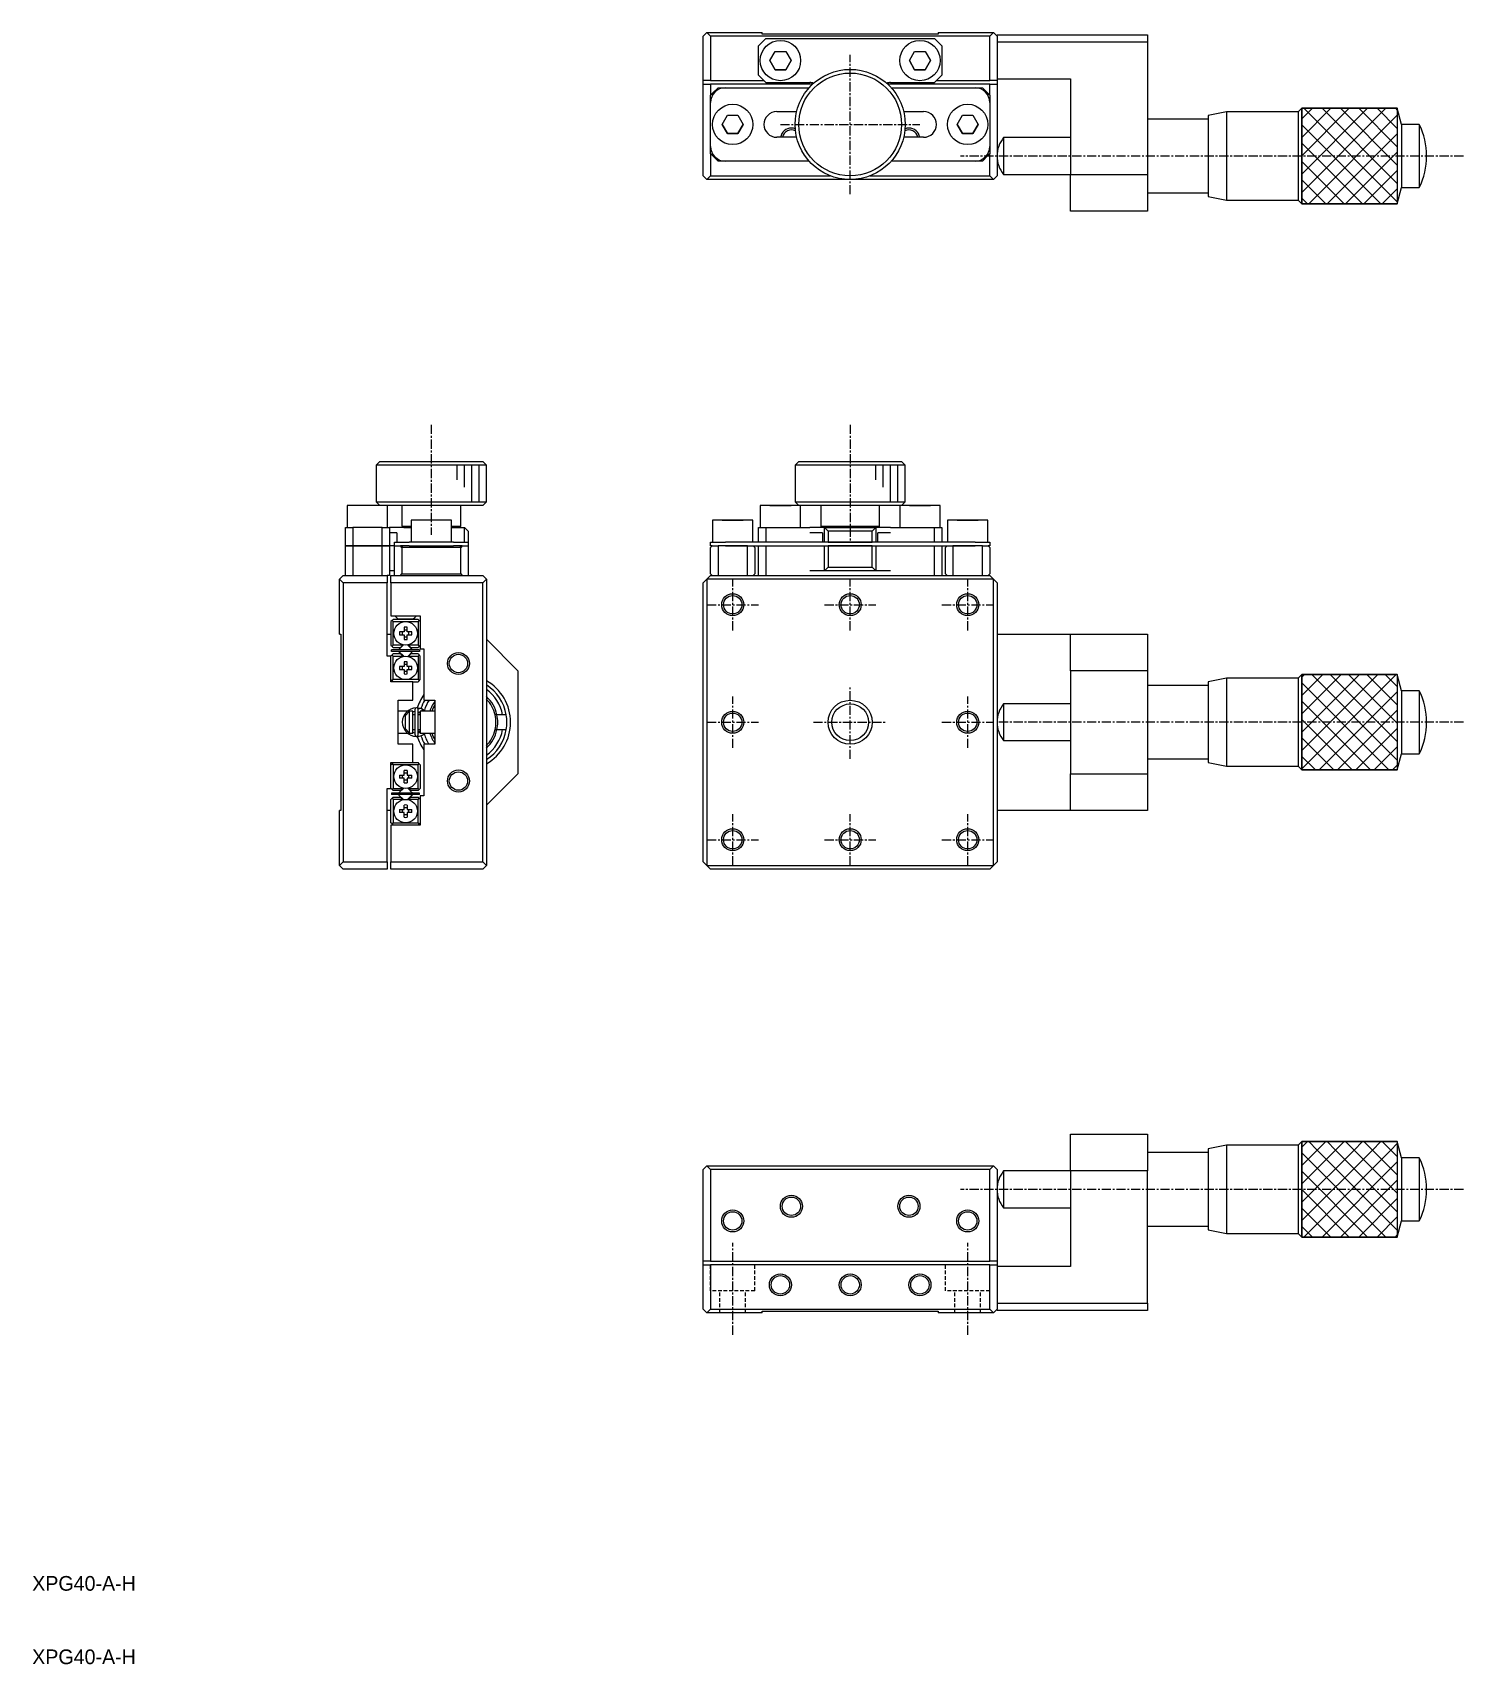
# Model space of a CAD drawing. Extents: x 10 to 371, y 10 to 232.
# Drawn here: x 10.1 to 204.9, y 10 to 232.2 of the extents above; entities that cross this region are included whole.
import ezdxf

# ---------------------------------------------------------------- set-up
doc = ezdxf.new("R2010")
doc.units = 0
doc.linetypes.add('CENTER', pattern=[2, 1.25, -0.25, 0.25, -0.25])
doc.linetypes.add('DASHED', pattern=[0.75, 0.5, -0.25])
doc.layers.get('0').update_dxf_attribs({"linetype": 'CONTINUOUS'})
doc.layers.add('CENTER', color=1, linetype='CENTER')
doc.styles.get("Standard").update_dxf_attribs({"font": 'FGP教科書体NT-M'})

msp = doc.modelspace()

# ---------------------------------------------------------------- linework, layer by layer
at = {"color": 7, "linetype": 'CONTINUOUS'}
for p, q in [((101.391971, 231.65), (101.891971, 232.15)), ((101.391971, 225.65), (101.391971, 231.65)), ((101.891971, 232.15), (102.391971, 231.65)), ((101.891971, 232.15), (109.391971, 232.15)), ((102.391971, 231.65), (102.391971, 225.65)), ((140.391971, 231.65), (102.391971, 231.65)), ((109.891971, 231.35), (108.891971, 230.35)), ((109.391971, 231.95), (109.391971, 232.15)), ((133.391971, 231.95), (109.391971, 231.95)), ((109.891971, 231.35), (132.891971, 231.35)), ((133.891971, 230.35), (132.891971, 231.35)), ((133.391971, 232.15), (133.391971, 231.95)), ((133.391971, 232.15), (140.891971, 232.15)), ((140.391971, 231.65), (140.891971, 232.15)), ((140.391971, 225.65), (140.391971, 231.65)), ((140.891971, 232.15), (141.391971, 231.65)), ((141.391971, 231.85), (161.891971, 231.85)), ((141.391971, 231.65), (141.391971, 231.85)), ((141.391971, 231.65), (141.391971, 225.65)), ((161.891971, 231.85), (161.891971, 230.85)), ((108.891971, 226.35), (108.891971, 230.35)), ((110.448595, 228.35), (111.170283, 229.6)), ((111.170283, 229.6), (112.613659, 229.6)), ((112.613659, 229.6), (113.335346, 228.35)), ((129.448595, 228.35), (130.170283, 229.6)), ((130.170283, 229.6), (131.613659, 229.6)), ((131.613659, 229.6), (132.335346, 228.35)), ((133.891971, 230.35), (133.891971, 226.35)), ((161.891971, 230.85), (141.391971, 230.85)), ((161.891971, 230.85), (161.891971, 212.85)), ((111.170283, 227.1), (110.448595, 228.35)), ((110.448595, 228.35), (111.170283, 227.1)), ((112.613659, 227.1), (111.170283, 227.1)), ((111.170283, 227.1), (112.613659, 227.1)), ((113.335346, 228.35), (112.613659, 227.1)), ((112.613659, 227.1), (113.335346, 228.35)), ((130.170283, 227.1), (129.448595, 228.35)), ((129.448595, 228.35), (130.170283, 227.1)), ((131.613659, 227.1), (130.170283, 227.1)), ((130.170283, 227.1), (131.613659, 227.1)), ((132.335346, 228.35), (131.613659, 227.1)), ((131.613659, 227.1), (132.335346, 228.35)), ((102.391971, 225.65), (101.391971, 225.65)), ((101.391971, 225.15), (101.391971, 225.65)), ((101.391971, 225.15), (102.391971, 225.15)), ((101.391971, 212.65), (101.391971, 225.15)), ((102.391971, 225.65), (109.591971, 225.65)), ((102.391971, 225.15), (102.391971, 223.65)), ((116.292951, 225.15), (102.391971, 225.15)), ((103.391971, 224.65), (102.591971, 223.85)), ((103.391971, 224.65), (104.391971, 224.65)), ((104.391971, 224.65), (115.801801, 224.65)), ((108.891971, 226.35), (109.891971, 225.35)), ((109.891971, 225.35), (115.891971, 225.35)), ((140.391971, 225.15), (126.49099, 225.15)), ((126.891971, 225.35), (132.891971, 225.35)), ((126.982141, 224.65), (138.391971, 224.65)), ((132.891971, 225.35), (133.891971, 226.35)), ((133.191971, 225.65), (140.391971, 225.65)), ((138.391971, 224.65), (139.391971, 224.65)), ((140.191971, 223.85), (139.391971, 224.65)), ((141.391971, 225.65), (140.391971, 225.65)), ((140.391971, 223.65), (140.391971, 225.15)), ((140.391971, 225.15), (141.391971, 225.15)), ((141.391971, 225.85), (151.391971, 225.85)), ((141.391971, 225.65), (141.391971, 225.15)), ((141.391971, 225.15), (141.391971, 212.65)), ((151.391971, 225.85), (151.391971, 212.85)), ((102.391971, 223.65), (102.591971, 223.85)), ((102.391971, 222.65), (102.391971, 223.65)), ((102.391971, 216.65), (102.391971, 222.65)), ((102.591971, 223.85), (102.591971, 223.52178)), ((140.191971, 223.52178), (140.191971, 223.85)), ((140.191971, 223.85), (140.391971, 223.65)), ((140.391971, 223.65), (140.391971, 222.65)), ((140.391971, 222.65), (140.391971, 216.65)), ((103.948595, 219.65), (104.670283, 220.9)), ((104.670283, 220.9), (106.113659, 220.9)), ((106.113659, 220.9), (106.835346, 219.65)), ((111.391971, 221.4), (114.098995, 221.4)), ((128.684947, 221.4), (131.391971, 221.4)), ((135.948595, 219.65), (136.670283, 220.9)), ((136.670283, 220.9), (138.113659, 220.9)), ((138.113659, 220.9), (138.835346, 219.65)), ((170.141971, 220.35), (161.891971, 220.35)), ((172.64197, 221.349996), (170.141971, 220.849997)), ((170.141971, 220.849997), (170.141971, 213.48941)), ((172.64197, 221.349996), (172.64197, 213.320265)), ((182.391975, 221.349996), (172.64197, 221.349996)), ((182.891977, 221.849999), (182.391975, 221.349996)), ((182.391975, 221.349996), (182.391975, 213.320265)), ((182.891977, 221.849999), (195.891978, 221.849999)), ((182.891977, 208.850001), (182.891977, 221.849999)), ((195.891978, 221.849999), (195.891978, 213.15112)), ((196.481466, 219.65), (195.891978, 221.849999)), ((195.891978, 221.849999), (195.891978, 208.850001)), ((104.670283, 218.4), (103.948595, 219.65)), ((103.948595, 219.65), (104.670283, 218.4)), ((106.113659, 218.4), (104.670283, 218.4)), ((104.670283, 218.4), (106.113659, 218.4)), ((106.835346, 219.65), (106.113659, 218.4)), ((106.113659, 218.4), (106.835346, 219.65)), ((114.098995, 217.9), (111.391971, 217.9)), ((131.391971, 217.9), (128.684947, 217.9)), ((136.670283, 218.4), (135.948595, 219.65)), ((135.948595, 219.65), (136.670283, 218.4)), ((138.113659, 218.4), (136.670283, 218.4)), ((136.670283, 218.4), (138.113659, 218.4)), ((138.835346, 219.65), (138.113659, 218.4)), ((138.113659, 218.4), (138.835346, 219.65)), ((142.26948, 217.849996), (142.26948, 214.504278)), ((151.391971, 217.849996), (142.26948, 217.849996)), ((196.481466, 219.65), (196.481466, 213.895356)), ((198.891977, 219.65), (196.481466, 219.65)), ((198.891977, 219.65), (198.891977, 213.895356)), ((102.391971, 215.65), (102.391971, 216.65)), ((102.591971, 215.45), (102.391971, 215.65)), ((102.391971, 215.65), (102.391971, 212.65)), ((102.591971, 215.77822), (102.591971, 215.45)), ((140.191971, 215.45), (140.191971, 215.77822)), ((140.391971, 215.65), (140.191971, 215.45)), ((140.391971, 216.65), (140.391971, 215.65)), ((140.391971, 212.65), (140.391971, 215.65)), ((102.591971, 215.45), (103.391971, 214.65)), ((104.391971, 214.65), (103.391971, 214.65)), ((115.801801, 214.65), (104.391971, 214.65)), ((138.391971, 214.65), (126.982141, 214.65)), ((139.391971, 214.65), (138.391971, 214.65)), ((139.391971, 214.65), (140.191971, 215.45)), ((142.26948, 214.504278), (142.26948, 212.850004)), ((170.141971, 213.48941), (170.141971, 209.850003)), ((172.64197, 213.320265), (172.64197, 209.350004)), ((182.391975, 213.320265), (182.391975, 209.350004)), ((196.481466, 213.895356), (196.481466, 211.05)), ((198.891977, 213.895356), (198.891977, 211.05)), ((101.391971, 212.65), (101.891971, 212.15)), ((101.891971, 212.15), (102.391971, 212.65)), ((121.391971, 212.15), (101.891971, 212.15)), ((102.391971, 212.65), (118.699388, 212.65)), ((140.891971, 212.15), (121.391971, 212.15)), ((124.084553, 212.65), (140.391971, 212.65)), ((140.391971, 212.65), (140.891971, 212.15)), ((140.891971, 212.15), (141.391971, 212.65)), ((142.26948, 212.850004), (151.391971, 212.850004)), ((151.391971, 212.85), (161.891971, 212.85)), ((151.391971, 207.85), (151.391971, 212.85)), ((161.891971, 212.85), (161.891971, 207.85)), ((182.891977, 213.15112), (182.891977, 208.850001)), ((161.891971, 210.35), (170.141971, 210.35)), ((170.141971, 209.850003), (172.64197, 209.350004)), ((172.64197, 209.350004), (182.391975, 209.350004)), ((182.391975, 209.350004), (182.891977, 208.850001)), ((195.891978, 208.850001), (182.891977, 208.850001)), ((195.891978, 208.850001), (196.481466, 211.05)), ((196.481466, 211.05), (198.891977, 211.05)), ((161.891971, 207.85), (151.391971, 207.85)), ((57.35, 173.75), (56.85, 173.25)), ((57.35, 173.75), (71.349592, 173.75)), ((71.349592, 173.75), (71.35, 173.75)), ((71.85, 173.25), (71.35, 173.75)), ((114.391971, 173.75), (113.891971, 173.25)), ((114.391971, 173.75), (121.316419, 173.75)), ((121.316419, 173.75), (128.391971, 173.75)), ((128.891971, 173.25), (128.391971, 173.75)), ((71.849563, 173.25), (56.85, 173.25)), ((56.85, 173.25), (56.85, 168.25)), ((71.85, 173.25), (71.849563, 173.25)), ((71.85, 168.25), (71.85, 173.25)), ((121.311022, 173.25), (113.891971, 173.25)), ((113.891971, 173.25), (113.891971, 168.25)), ((128.891971, 173.25), (121.311022, 173.25)), ((128.891971, 168.25), (128.891971, 173.25)), ((58.4, 167.75), (52.9, 167.75)), ((52.9, 167.75), (52.9, 164.75)), ((56.85, 168.25), (71.85, 168.25)), ((56.85, 168.25), (57.35, 167.75)), ((71.35, 167.75), (58.4, 167.75)), ((60.35, 167.75), (58.4, 167.75)), ((58.4, 164.75), (58.4, 167.75)), ((68.35, 167.75), (60.35, 167.75)), ((68.35, 167.75), (60.35, 167.75)), ((60.35, 167.75), (60.35, 164.95)), ((71.35, 167.75), (68.35, 167.75)), ((68.35, 164.95), (68.35, 167.75)), ((71.35, 167.75), (71.85, 168.25)), ((111.891971, 167.75), (109.141971, 167.75)), ((114.391971, 167.75), (109.141971, 167.75)), ((109.141971, 167.75), (109.141971, 164.75)), ((111.170283, 167.75), (110.448595, 167.75)), ((110.448595, 167.75), (111.170283, 167.75)), ((112.613659, 167.75), (111.170283, 167.75)), ((111.170283, 167.75), (112.613659, 167.75)), ((114.391971, 167.75), (111.891971, 167.75)), ((113.335346, 167.75), (112.613659, 167.75)), ((112.613659, 167.75), (113.335346, 167.75)), ((113.891971, 168.25), (128.891971, 168.25)), ((113.891971, 168.25), (114.391971, 167.75)), ((128.391971, 167.75), (114.391971, 167.75)), ((114.641971, 164.75), (114.641971, 167.75)), ((117.391971, 167.75), (117.391971, 164.95)), ((125.391971, 164.95), (125.391971, 167.75)), ((128.141971, 167.75), (128.141971, 164.75)), ((128.391971, 167.75), (128.891971, 168.25)), ((130.891971, 167.75), (128.391971, 167.75)), ((133.641971, 167.75), (128.391971, 167.75)), ((130.170283, 167.75), (129.448595, 167.75)), ((129.448595, 167.75), (130.170283, 167.75)), ((131.613659, 167.75), (130.170283, 167.75)), ((130.170283, 167.75), (131.613659, 167.75)), ((133.641971, 167.75), (130.891971, 167.75)), ((132.335346, 167.75), (131.613659, 167.75)), ((131.613659, 167.75), (132.335346, 167.75)), ((133.641971, 164.75), (133.641971, 167.75)), ((52.65, 162.25), (52.65, 164.75)), ((52.65, 164.75), (53.65, 164.75)), ((53.65, 164.75), (53.65, 162.25)), ((57.65, 164.75), (53.65, 164.75)), ((57.65, 162.25), (57.65, 164.75)), ((57.65, 164.75), (58.65, 164.75)), ((58.65, 164.75), (58.65, 162.25)), ((60.65, 164.75), (58.65, 164.75)), ((60.35, 164.95), (61.6, 164.95)), ((60.35, 164.95), (60.55, 164.75)), ((60.65, 164.75), (61.6, 164.75)), ((67.1, 165.75), (61.6, 165.75)), ((61.6, 165.75), (61.6, 162.75)), ((67.1, 162.75), (67.1, 165.75)), ((67.1, 164.95), (68.35, 164.95)), ((67.1, 164.75), (68.85, 164.75)), ((68.15, 164.75), (68.35, 164.95)), ((68.85, 162.75), (68.85, 164.75)), ((68.85, 164.75), (69.35, 164.25)), ((105.391971, 165.75), (102.641971, 165.75)), ((108.141971, 165.75), (102.641971, 165.75)), ((102.641971, 165.75), (102.641971, 162.75)), ((104.670283, 165.75), (103.948595, 165.75)), ((103.948595, 165.75), (104.670283, 165.75)), ((106.113659, 165.75), (104.670283, 165.75)), ((104.670283, 165.75), (106.113659, 165.75)), ((108.141971, 165.75), (105.391971, 165.75)), ((106.835346, 165.75), (106.113659, 165.75)), ((106.113659, 165.75), (106.835346, 165.75)), ((108.141971, 162.75), (108.141971, 165.75)), ((108.891971, 162.75), (108.891971, 164.75)), ((108.891971, 164.75), (109.891971, 164.75)), ((109.891971, 164.75), (109.891971, 162.75)), ((109.891971, 164.75), (115.891971, 164.75)), ((117.591971, 164.75), (115.891971, 164.75)), ((117.391971, 164.95), (125.391971, 164.95)), ((117.391971, 164.95), (117.591971, 164.75)), ((117.891971, 164.75), (117.591971, 164.75)), ((117.891971, 164.75), (120.141971, 164.75)), ((117.891971, 164.75), (118.391971, 164.25)), ((117.891971, 162.75), (117.891971, 164.75)), ((120.141971, 164.75), (122.641971, 164.75)), ((122.641971, 164.75), (124.891971, 164.75)), ((124.891971, 164.75), (124.391971, 164.25)), ((125.191971, 164.75), (124.891971, 164.75)), ((124.891971, 164.75), (124.891971, 162.75)), ((125.191971, 164.75), (125.391971, 164.95)), ((126.891971, 164.75), (125.191971, 164.75)), ((126.891971, 164.75), (132.891971, 164.75)), ((132.891971, 162.75), (132.891971, 164.75)), ((132.891971, 164.75), (133.891971, 164.75)), ((133.891971, 164.75), (133.891971, 162.75)), ((137.391971, 165.75), (134.641971, 165.75)), ((140.141971, 165.75), (134.641971, 165.75)), ((134.641971, 165.75), (134.641971, 162.75)), ((136.670283, 165.75), (135.948595, 165.75)), ((135.948595, 165.75), (136.670283, 165.75)), ((138.113659, 165.75), (136.670283, 165.75)), ((136.670283, 165.75), (138.113659, 165.75)), ((140.141971, 165.75), (137.391971, 165.75)), ((138.835346, 165.75), (138.113659, 165.75)), ((138.113659, 165.75), (138.835346, 165.75)), ((140.141971, 162.75), (140.141971, 165.75)), ((53.65, 162.25), (52.65, 162.25)), ((52.65, 158.25), (52.65, 162.25)), ((52.65, 162.25), (53.65, 162.25)), ((53.65, 162.25), (57.65, 162.25)), ((53.65, 162.25), (53.65, 158.25)), ((57.65, 162.25), (53.65, 162.25)), ((58.65, 162.25), (57.65, 162.25)), ((57.65, 158.25), (57.65, 162.25)), ((57.65, 162.25), (58.65, 162.25)), ((59.65, 164.05), (58.65, 164.05)), ((58.65, 162.25), (58.65, 158.25)), ((59.35, 162.25), (58.65, 162.25)), ((59.35, 162.25), (59.35, 162.75)), ((59.35, 162.75), (61.35, 162.75)), ((59.35, 158.25), (59.35, 162.25)), ((59.35, 162.25), (60.15, 162.25)), ((59.65, 164.05), (59.65, 162.75)), ((60.35, 162.05), (60.15, 162.25)), ((60.15, 162.25), (60.47822, 162.25)), ((60.47822, 162.25), (60.15, 162.25)), ((61.35, 162.25), (60.47822, 162.25)), ((67.35, 162.75), (61.35, 162.75)), ((61.35, 162.25), (67.35, 162.25)), ((67.35, 162.75), (69.35, 162.75)), ((68.22178, 162.25), (67.35, 162.25)), ((68.22178, 162.25), (68.55, 162.25)), ((68.55, 162.25), (68.22178, 162.25)), ((68.55, 162.25), (68.35, 162.05)), ((68.55, 162.25), (69.35, 162.25)), ((69.35, 164.25), (69.35, 162.75)), ((69.35, 162.75), (69.35, 162.25)), ((69.35, 162.25), (69.35, 158.25)), ((102.391971, 162.25), (102.391971, 162.75)), ((102.391971, 162.75), (104.391971, 162.75)), ((102.591971, 162.25), (102.391971, 162.05)), ((102.591971, 162.25), (102.391971, 162.25)), ((102.591971, 162.25), (103.391971, 162.25)), ((103.391971, 162.25), (103.391971, 158.25)), ((104.391971, 162.25), (103.391971, 162.25)), ((104.391971, 162.25), (103.391971, 162.25)), ((118.391971, 162.75), (104.391971, 162.75)), ((107.391971, 162.25), (104.391971, 162.25)), ((104.391971, 162.25), (107.391971, 162.25)), ((107.391971, 158.25), (107.391971, 162.25)), ((107.391971, 162.25), (118.391971, 162.25)), ((108.391971, 162.05), (108.191971, 162.25)), ((108.891971, 158.25), (108.891971, 162.25)), ((109.891971, 162.25), (109.891971, 158.25)), ((117.624022, 164.05), (115.891971, 164.05)), ((117.624022, 164.05), (117.624022, 162.75)), ((117.891971, 158.85), (117.891971, 162.25)), ((118.391971, 164.25), (118.391971, 162.75)), ((124.391971, 164.25), (118.391971, 164.25)), ((118.391971, 162.75), (124.391971, 162.75)), ((124.391971, 162.75), (118.391971, 162.75)), ((118.391971, 162.25), (124.391971, 162.25)), ((118.391971, 162.25), (118.391971, 159.35)), ((124.391971, 162.25), (118.391971, 162.25)), ((124.391971, 162.75), (124.391971, 164.25)), ((138.391971, 162.75), (124.391971, 162.75)), ((124.391971, 162.25), (135.391971, 162.25)), ((124.391971, 159.35), (124.391971, 162.25)), ((124.891971, 162.25), (124.891971, 158.85)), ((126.891971, 164.05), (125.15992, 164.05)), ((125.15992, 162.75), (125.15992, 164.05)), ((132.891971, 158.25), (132.891971, 162.25)), ((133.891971, 162.25), (133.891971, 158.25)), ((134.591971, 162.25), (134.391971, 162.05)), ((135.391971, 162.25), (135.391971, 158.25)), ((138.391971, 162.25), (135.391971, 162.25)), ((135.391971, 162.25), (138.391971, 162.25)), ((138.391971, 162.75), (140.391971, 162.75)), ((139.391971, 162.25), (138.391971, 162.25)), ((139.391971, 162.25), (138.391971, 162.25)), ((139.391971, 158.25), (139.391971, 162.25)), ((139.391971, 162.25), (140.191971, 162.25)), ((140.391971, 162.05), (140.191971, 162.25)), ((140.391971, 162.25), (140.191971, 162.25)), ((140.391971, 162.75), (140.391971, 162.25)), ((68.35, 162.05), (60.35, 162.05)), ((60.35, 162.05), (60.35, 158.45)), ((68.35, 158.45), (68.35, 162.05)), ((102.391971, 158.45), (102.391971, 162.05)), ((108.391971, 162.05), (108.391971, 158.45)), ((134.391971, 158.45), (134.391971, 162.05)), ((140.391971, 162.05), (140.391971, 158.45)), ((51.85, 157.75), (52.35, 158.25)), ((51.85, 150.25), (51.85, 157.75)), ((52.35, 157.25), (51.85, 157.75)), ((52.35, 158.25), (58.35, 158.25)), ((58.65, 158.25), (58.35, 158.25)), ((58.35, 158.25), (58.35, 157.25)), ((59.35, 158.85), (58.65, 158.85)), ((58.85, 158.25), (71.35, 158.25)), ((58.85, 157.25), (58.85, 158.25)), ((60.15, 158.25), (60.35, 158.45)), ((60.35, 158.45), (68.35, 158.45)), ((68.35, 158.45), (68.55, 158.25)), ((71.85, 157.75), (71.35, 158.25)), ((71.35, 157.25), (71.85, 157.75)), ((71.85, 157.75), (71.85, 118.75)), ((101.391971, 157.25), (101.891971, 157.75)), ((101.891971, 157.75), (102.391971, 158.25)), ((140.891971, 157.75), (101.891971, 157.75)), ((101.891971, 157.75), (101.891971, 118.75)), ((102.391971, 158.45), (102.591971, 158.25)), ((102.391971, 158.25), (140.391971, 158.25)), ((108.191971, 158.25), (108.391971, 158.45)), ((117.891971, 158.85), (115.891971, 158.85)), ((118.391971, 159.35), (117.891971, 158.85)), ((124.891971, 158.85), (117.891971, 158.85)), ((118.391971, 159.35), (124.391971, 159.35)), ((124.391971, 159.35), (124.891971, 158.85)), ((126.891971, 158.85), (124.891971, 158.85)), ((134.391971, 158.45), (134.591971, 158.25)), ((140.191971, 158.25), (140.391971, 158.45)), ((140.391971, 158.25), (140.891971, 157.75)), ((140.891971, 118.75), (140.891971, 157.75)), ((140.891971, 157.75), (141.391971, 157.25)), ((52.35, 157.25), (52.35, 119.25)), ((58.35, 157.25), (52.35, 157.25)), ((58.35, 147.25), (58.35, 157.25)), ((58.85, 157.25), (58.85, 152.75)), ((71.35, 157.25), (58.85, 157.25)), ((71.35, 119.25), (71.35, 157.25)), ((101.391971, 119.25), (101.391971, 157.25)), ((141.391971, 157.25), (141.391971, 119.25)), ((58.85, 152.75), (62.85, 152.75)), ((59, 152.1), (58.85, 151.95)), ((58.85, 151.95), (58.85, 148.75)), ((59, 152.1), (59.15, 152.25)), ((59.15, 151.95), (59, 152.1)), ((62.55, 152.25), (59.15, 152.25)), ((59.15, 148.75), (59.15, 151.95)), ((59.15, 151.95), (60.85, 151.95)), ((59.369256, 152.75), (59.6, 152.519256)), ((59.6, 152.519256), (59.85, 152.269256)), ((61.85, 152.269256), (59.85, 152.269256)), ((60.65, 151.176136), (60.65, 150.55)), ((60.85, 151.95), (62.55, 151.95)), ((61.05, 150.55), (61.05, 151.176136)), ((61.85, 152.269256), (62.1, 152.519256)), ((62.1, 152.519256), (62.330744, 152.75)), ((62.55, 152.25), (62.7, 152.1)), ((62.7, 152.1), (62.55, 151.95)), ((62.55, 151.95), (62.55, 148.75)), ((62.85, 151.95), (62.7, 152.1)), ((62.85, 152.75), (62.85, 148.25)), ((51.85, 150.25), (52.05, 150.25)), ((52.05, 150.25), (52.05, 126.25)), ((58.35, 150.25), (58.85, 150.25)), ((60.65, 150.55), (60.023864, 150.55)), ((60.023864, 150.15), (60.65, 150.15)), ((60.65, 150.15), (60.65, 149.523864)), ((61.676136, 150.55), (61.05, 150.55)), ((61.05, 149.523864), (61.05, 150.15)), ((61.05, 150.15), (61.676136, 150.15)), ((76.15, 145.25), (71.85, 149.55)), ((141.391971, 150.25), (151.391971, 150.25)), ((151.391971, 150.25), (161.891971, 150.25)), ((151.391971, 145.25), (151.391971, 150.25)), ((161.891971, 150.25), (161.891971, 145.25)), ((58.85, 147.25), (58.35, 147.25)), ((58.85, 148.75), (59, 148.6)), ((59, 147.4), (58.85, 147.25)), ((58.85, 143.75), (58.85, 147.25)), ((58.95, 147.9), (58.95, 148.1)), ((62.75, 148.1), (58.95, 148.1)), ((62.75, 147.9), (58.95, 147.9)), ((59, 148.6), (59.15, 148.75)), ((59.15, 148.45), (59, 148.6)), ((59, 147.4), (59.15, 147.55)), ((59.15, 147.25), (59, 147.4)), ((60.450951, 148.75), (59.15, 148.75)), ((59.15, 148.45), (60.150951, 148.45)), ((60.150951, 147.55), (59.15, 147.55)), ((59.15, 144.05), (59.15, 147.25)), ((59.15, 147.25), (60.450951, 147.25)), ((60.564938, 148.775599), (59.948439, 148.159099)), ((59.948439, 147.876256), (60.595126, 147.229569)), ((59.948439, 147.840901), (60.564938, 147.224401)), ((60.450951, 148.75), (60.150951, 148.45)), ((60.150951, 147.55), (60.450951, 147.25)), ((60.491607, 148.790656), (60.450951, 148.75)), ((60.450951, 147.25), (60.491607, 147.209344)), ((61.362652, 148.512652), (61.104874, 148.770431)), ((61.751561, 148.159099), (61.135062, 148.775599)), ((61.135062, 147.224401), (61.751561, 147.840901)), ((61.249049, 148.75), (61.208393, 148.790656)), ((61.208393, 147.209344), (61.249049, 147.25)), ((62.55, 148.75), (61.249049, 148.75)), ((61.549049, 148.45), (61.249049, 148.75)), ((61.249049, 147.25), (61.549049, 147.55)), ((61.249049, 147.25), (62.55, 147.25)), ((61.751561, 148.123744), (61.362652, 148.512652)), ((61.549049, 148.45), (62.55, 148.45)), ((62.55, 147.55), (61.549049, 147.55)), ((62.55, 148.75), (62.7, 148.6)), ((62.7, 148.6), (62.55, 148.45)), ((62.55, 147.55), (62.7, 147.4)), ((62.7, 147.4), (62.55, 147.25)), ((62.55, 147.25), (62.55, 144.05)), ((62.7, 148.6), (62.85, 148.75)), ((62.85, 147.25), (62.7, 147.4)), ((62.75, 148.1), (62.75, 147.9)), ((62.85, 148.25), (63.35, 148.25)), ((62.85, 144.05), (62.85, 147.25)), ((63.35, 148.25), (63.35, 141.25)), ((60.65, 145.85), (60.023864, 145.85)), ((60.023864, 145.45), (60.65, 145.45)), ((60.65, 146.476136), (60.65, 145.85)), ((60.65, 145.45), (60.65, 144.823864)), ((61.05, 145.85), (61.05, 146.476136)), ((61.676136, 145.85), (61.05, 145.85)), ((61.05, 144.823864), (61.05, 145.45)), ((61.05, 145.45), (61.676136, 145.45)), ((76.15, 145.25), (76.15, 131.25)), ((151.391971, 145.25), (151.391971, 131.25)), ((161.891971, 145.25), (151.391971, 145.25)), ((161.891971, 145.25), (161.891971, 131.25)), ((182.891977, 144.749999), (182.391975, 144.249996)), ((182.891977, 144.749999), (182.891977, 144.366773)), ((182.891977, 144.749999), (195.891978, 144.749999)), ((182.891977, 131.750001), (182.891977, 144.749999)), ((195.891978, 144.749999), (195.891978, 144.366773)), ((196.481466, 142.55), (195.891978, 144.749999)), ((195.891978, 144.749999), (195.891978, 131.750001)), ((58.85, 144.05), (59, 143.9)), ((61.85, 143.75), (58.85, 143.75)), ((59, 143.9), (59.15, 144.05)), ((59.15, 143.75), (59, 143.9)), ((60.85, 144.05), (59.15, 144.05)), ((62.55, 144.05), (60.85, 144.05)), ((61.85, 143.75), (62.55, 143.75)), ((61.85, 141.25), (61.85, 143.75)), ((62.55, 144.05), (62.7, 143.9)), ((62.7, 143.9), (62.55, 143.75)), ((62.7, 143.9), (62.85, 144.05)), ((170.141971, 143.25), (161.891971, 143.25)), ((172.64197, 144.249996), (170.141971, 143.749997)), ((170.141971, 143.749997), (170.141971, 143.425729)), ((170.141971, 143.425729), (170.141971, 132.750003)), ((172.64197, 144.249996), (172.64197, 143.896249)), ((182.391975, 144.249996), (172.64197, 144.249996)), ((172.64197, 143.896249), (172.64197, 132.250004)), ((182.391975, 144.249996), (182.391975, 143.896249)), ((182.391975, 143.896249), (182.391975, 132.250004)), ((196.481466, 142.55), (196.481466, 142.296481)), ((198.891977, 142.55), (196.481466, 142.55)), ((196.481466, 142.296481), (196.481466, 133.95)), ((198.891977, 142.55), (198.891977, 142.296481)), ((198.891977, 142.296481), (198.891977, 133.95)), ((59.85, 141.25), (61.85, 141.25)), ((59.85, 139.325), (59.85, 141.25)), ((62.121159, 139.990656), (62.121159, 136.540656)), ((63.135248, 140.047498), (62.375857, 140.214103)), ((62.572297, 140.05986), (62.561541, 140.055396)), ((62.571159, 136.540656), (62.571159, 139.990656)), ((62.605749, 140.07246), (62.572297, 140.05986)), ((62.639776, 140.083372), (62.605749, 140.07246)), ((62.674294, 140.092569), (62.639776, 140.083372)), ((62.709219, 140.100029), (62.674294, 140.092569)), ((62.744466, 140.105734), (62.709219, 140.100029)), ((62.779949, 140.109671), (62.744466, 140.105734)), ((62.815581, 140.111829), (62.779949, 140.109671)), ((62.851276, 140.112204), (62.815581, 140.111829)), ((62.886947, 140.110794), (62.851276, 140.112204)), ((62.922506, 140.107603), (62.886947, 140.110794)), ((62.957867, 140.102637), (62.922506, 140.107603)), ((62.992944, 140.095909), (62.957867, 140.102637)), ((63.027651, 140.087434), (62.992944, 140.095909)), ((63.061902, 140.077231), (63.027651, 140.087434)), ((63.135462, 140.047448), (63.036238, 139.749989)), ((63.095612, 140.065327), (63.061902, 140.077231)), ((63.126965, 140.052508), (63.095612, 140.065327)), ((63.120075, 139.981218), (63.115953, 139.96737)), ((63.12359, 139.994081), (63.120075, 139.981218)), ((63.126472, 140.005864), (63.12359, 139.994081)), ((63.125243, 140.052879), (63.12777, 140.052048)), ((63.60823, 139.750203), (63.1264, 140.051436)), ((63.1287, 140.016483), (63.126472, 140.005864)), ((63.12777, 140.052048), (63.129634, 140.049714)), ((63.130258, 140.025859), (63.1287, 140.016483)), ((63.129634, 140.049714), (63.130821, 140.045895)), ((63.131134, 140.033924), (63.130258, 140.025859)), ((63.130821, 140.045895), (63.131322, 140.040619)), ((63.131322, 140.040619), (63.131134, 140.033924)), ((63.159461, 140.036599), (63.135248, 140.047498)), ((63.35, 141.25), (64.85, 141.25)), ((64.85, 141.25), (64.85, 135.25)), ((142.26948, 140.749996), (142.26948, 140.602602)), ((151.391971, 140.749996), (142.26948, 140.749996)), ((142.26948, 140.602602), (142.26948, 135.750004)), ((61.083636, 139.75), (59.85, 139.75)), ((59.85, 137.175), (59.85, 139.325)), ((60.85, 139.166515), (61.35, 139.695683)), ((60.85, 137.333485), (60.85, 139.166515)), ((61.35, 139.75), (61.35, 139.695683)), ((61.85, 139.75), (61.35, 139.75)), ((61.35, 139.695683), (61.35, 136.804317)), ((61.849966, 139.68215), (62.121101, 139.749808)), ((61.85, 136.75), (61.85, 139.75)), ((62.121159, 139.25), (61.85, 139.25)), ((62.571159, 139.387149), (62.571457, 139.399909)), ((62.85, 139.25), (62.571159, 139.25)), ((62.571457, 139.399909), (62.5724, 139.413346)), ((62.5724, 139.413346), (62.573987, 139.426721)), ((62.573987, 139.426721), (62.576214, 139.440002)), ((62.576214, 139.440002), (62.579077, 139.45316)), ((62.579077, 139.45316), (62.582569, 139.466164)), ((62.582569, 139.466164), (62.586683, 139.478985)), ((62.586683, 139.478985), (62.591411, 139.491592)), ((62.591411, 139.491592), (62.596744, 139.503957)), ((62.596744, 139.503957), (62.602669, 139.51605)), ((62.602669, 139.51605), (62.609176, 139.527844)), ((62.609176, 139.527844), (62.61625, 139.539309)), ((62.61625, 139.539309), (62.623878, 139.550418)), ((62.623878, 139.550418), (62.632043, 139.561144)), ((62.632043, 139.561144), (62.640728, 139.571459)), ((62.640728, 139.571459), (62.649914, 139.581339)), ((62.649914, 139.581339), (62.659583, 139.590756)), ((62.659583, 139.590756), (62.669712, 139.599687)), ((62.669712, 139.599687), (62.68028, 139.608107)), ((62.68028, 139.608107), (62.691262, 139.615993)), ((62.691262, 139.615993), (62.702633, 139.623324)), ((62.702633, 139.623324), (62.714366, 139.630077)), ((62.714366, 139.630077), (62.726434, 139.636234)), ((62.726434, 139.636234), (62.738807, 139.641774)), ((62.849941, 139.25), (62.73392, 139.25)), ((62.85, 139.25), (62.73392, 139.25)), ((62.738807, 139.641774), (62.751455, 139.646683)), ((62.751455, 139.646683), (62.764346, 139.650943)), ((62.764346, 139.650943), (62.777446, 139.654541)), ((62.777446, 139.654541), (62.790723, 139.657465)), ((62.790723, 139.657465), (62.804139, 139.659705)), ((62.804139, 139.659705), (62.817661, 139.661252)), ((62.817661, 139.661252), (62.831251, 139.662102)), ((62.831251, 139.662102), (62.844871, 139.662249)), ((62.844871, 139.662249), (62.850003, 139.662123)), ((62.85, 139.75), (62.85, 136.75)), ((64.85, 139.75), (62.85, 139.75)), ((63.033714, 139.765953), (63.025668, 139.75)), ((63.041783, 139.782492), (63.033714, 139.765953)), ((63.049816, 139.799498), (63.041783, 139.782492)), ((63.057755, 139.816846), (63.049816, 139.799498)), ((63.065541, 139.834408), (63.057755, 139.816846)), ((63.073119, 139.852058), (63.065541, 139.834408)), ((63.080432, 139.869666), (63.073119, 139.852058)), ((63.087428, 139.887103), (63.080432, 139.869666)), ((63.094055, 139.904242), (63.087428, 139.887103)), ((63.100264, 139.920959), (63.094055, 139.904242)), ((63.106011, 139.93713), (63.100264, 139.920959)), ((63.111253, 139.952638), (63.106011, 139.93713)), ((63.115953, 139.96737), (63.111253, 139.952638)), ((73.293544, 139.25), (73.037482, 139.25)), ((74.56608, 139.25), (73.293544, 139.25)), ((74.058327, 139.25), (73.293544, 139.25)), ((74.56608, 139.25), (74.058327, 139.25)), ((59.85, 135.25), (59.85, 137.175)), ((59.85, 136.75), (61.121374, 136.75)), ((61.35, 136.804317), (60.85, 137.333485)), ((61.121683, 136.75), (61.121838, 136.75)), ((61.122154, 136.75), (61.122255, 136.75)), ((61.35, 136.804317), (61.35, 136.75)), ((61.35, 136.75), (61.85, 136.75)), ((62.121104, 136.781733), (61.849855, 136.848985)), ((61.85, 137.25), (62.121159, 137.25)), ((62.571159, 137.25), (62.85, 137.25)), ((62.571256, 137.136946), (62.571159, 137.144162)), ((62.850038, 136.851876), (62.571195, 136.781458)), ((62.571934, 137.123489), (62.571256, 137.136946)), ((62.573257, 137.110076), (62.571934, 137.123489)), ((62.575224, 137.096739), (62.573257, 137.110076)), ((62.577831, 137.083508), (62.575224, 137.096739)), ((62.581074, 137.070414), (62.577831, 137.083508)), ((62.584945, 137.057487), (62.581074, 137.070414)), ((62.589439, 137.044757), (62.584945, 137.057487)), ((62.594545, 137.032255), (62.589439, 137.044757)), ((62.600256, 137.020009), (62.594545, 137.032255)), ((62.606558, 137.008051), (62.600256, 137.020009)), ((62.613439, 136.996409), (62.606558, 137.008051)), ((62.620886, 136.985112), (62.613439, 136.996409)), ((62.628884, 136.974189), (62.620886, 136.985112)), ((62.637414, 136.963667), (62.628884, 136.974189)), ((62.64646, 136.953574), (62.637414, 136.963667)), ((62.656001, 136.943936), (62.64646, 136.953574)), ((62.666015, 136.934781), (62.656001, 136.943936)), ((62.676481, 136.926132), (62.666015, 136.934781)), ((62.687374, 136.918014), (62.676481, 136.926132)), ((62.698669, 136.910451), (62.687374, 136.918014)), ((62.710337, 136.903465), (62.698669, 136.910451)), ((62.72235, 136.897075), (62.710337, 136.903465)), ((62.734679, 136.891302), (62.72235, 136.897075)), ((62.73392, 137.25), (62.849941, 137.25)), ((62.74729, 136.886163), (62.734679, 136.891302)), ((62.760153, 136.881674), (62.74729, 136.886163)), ((62.773232, 136.877849), (62.760153, 136.881674)), ((62.786493, 136.8747), (62.773232, 136.877849)), ((62.7999, 136.872238), (62.786493, 136.8747)), ((62.813416, 136.870469), (62.7999, 136.872238)), ((62.827005, 136.869399), (62.813416, 136.870469)), ((62.840629, 136.869032), (62.827005, 136.869399)), ((62.850002, 136.869188), (62.840629, 136.869032)), ((62.85, 136.75), (64.85, 136.75)), ((63.063994, 136.454764), (63.066046, 136.455442)), ((63.066046, 136.455442), (63.067399, 136.455893)), ((63.067399, 136.455893), (63.070455, 136.456922)), ((63.070455, 136.456922), (63.075509, 136.458658)), ((63.075509, 136.458658), (63.077552, 136.459371)), ((63.077552, 136.459371), (63.080714, 136.460489)), ((63.080714, 136.460489), (63.126965, 136.478803)), ((63.122526, 136.478909), (63.125243, 136.478432)), ((63.125243, 136.478432), (63.124852, 136.479347)), ((63.126965, 136.478803), (63.125243, 136.478432)), ((63.126655, 136.479987), (63.148045, 136.489492)), ((63.127791, 136.479279), (63.126965, 136.478803)), ((73.037482, 137.25), (73.293544, 137.25)), ((73.293544, 137.25), (74.058327, 137.25)), ((74.058327, 137.25), (74.56608, 137.25)), ((142.26948, 135.750004), (151.391971, 135.750004)), ((61.85, 135.25), (59.85, 135.25)), ((61.85, 132.75), (61.85, 135.25)), ((63.35, 135.25), (63.35, 128.25)), ((64.85, 135.25), (63.35, 135.25)), ((195.891978, 131.750001), (196.481466, 133.95)), ((196.481466, 133.95), (198.891977, 133.95)), ((58.85, 132.75), (61.85, 132.75)), ((58.85, 129.25), (58.85, 132.75)), ((58.85, 132.45), (59, 132.6)), ((59.15, 132.75), (59, 132.6)), ((59, 132.6), (59.15, 132.45)), ((59.15, 132.45), (59.15, 129.25)), ((60.85, 132.45), (59.15, 132.45)), ((60.65, 131.05), (60.65, 131.676136)), ((62.55, 132.45), (60.85, 132.45)), ((61.05, 131.676136), (61.05, 131.05)), ((61.85, 132.75), (62.55, 132.75)), ((62.7, 132.6), (62.55, 132.75)), ((62.55, 132.45), (62.7, 132.6)), ((62.55, 129.25), (62.55, 132.45)), ((62.7, 132.6), (62.85, 132.45)), ((62.85, 132.45), (62.85, 129.25)), ((71.85, 126.95), (76.15, 131.25)), ((151.391971, 126.25), (151.391971, 131.25)), ((151.391971, 131.25), (161.891971, 131.25)), ((161.891971, 133.25), (170.141971, 133.25)), ((161.891971, 131.25), (161.891971, 126.25)), ((170.141971, 132.750003), (172.64197, 132.250004)), ((172.64197, 132.250004), (182.391975, 132.250004)), ((182.391975, 132.250004), (182.891977, 131.750001)), ((195.891978, 131.750001), (182.891977, 131.750001)), ((58.35, 129.25), (58.85, 129.25)), ((58.35, 119.25), (58.35, 129.25)), ((59, 129.1), (58.85, 129.25)), ((59.15, 129.25), (59, 129.1)), ((59, 129.1), (59.15, 128.95)), ((59.15, 129.25), (60.450951, 129.25)), ((60.150951, 128.95), (59.15, 128.95)), ((60.564938, 129.275599), (59.948439, 128.659099)), ((59.948439, 128.623744), (60.595126, 129.270431)), ((60.023864, 131.05), (60.65, 131.05)), ((60.65, 130.65), (60.023864, 130.65)), ((60.150951, 128.95), (60.450951, 129.25)), ((60.450951, 129.25), (60.491607, 129.290656)), ((60.65, 130.023864), (60.65, 130.65)), ((61.05, 131.05), (61.676136, 131.05)), ((61.05, 130.65), (61.05, 130.023864)), ((61.676136, 130.65), (61.05, 130.65)), ((61.751561, 128.659099), (61.135062, 129.275599)), ((61.208393, 129.290656), (61.249049, 129.25)), ((61.249049, 129.25), (62.55, 129.25)), ((61.249049, 129.25), (61.549049, 128.95)), ((62.55, 128.95), (61.549049, 128.95)), ((62.7, 129.1), (62.55, 129.25)), ((62.55, 128.95), (62.7, 129.1)), ((62.85, 129.25), (62.7, 129.1)), ((58.85, 127.75), (59, 127.9)), ((58.85, 124.55), (58.85, 127.75)), ((58.95, 128.6), (58.95, 128.4)), ((62.75, 128.6), (58.95, 128.6)), ((62.75, 128.4), (58.95, 128.4)), ((59.15, 128.05), (59, 127.9)), ((59, 127.9), (59.15, 127.75)), ((59.15, 128.05), (60.150951, 128.05)), ((59.15, 127.75), (59.15, 124.55)), ((60.450951, 127.75), (59.15, 127.75)), ((59.948439, 128.340901), (60.564938, 127.724401)), ((60.450951, 127.75), (60.150951, 128.05)), ((60.491607, 127.709344), (60.450951, 127.75)), ((60.65, 126.35), (60.65, 126.976136)), ((61.05, 126.976136), (61.05, 126.35)), ((61.362652, 127.987348), (61.104874, 127.729569)), ((61.135062, 127.724401), (61.751561, 128.340901)), ((61.249049, 127.75), (61.208393, 127.709344)), ((61.549049, 128.05), (61.249049, 127.75)), ((62.55, 127.75), (61.249049, 127.75)), ((61.751561, 128.376256), (61.362652, 127.987348)), ((61.549049, 128.05), (62.55, 128.05)), ((62.7, 127.9), (62.55, 128.05)), ((62.55, 127.75), (62.7, 127.9)), ((62.55, 124.55), (62.55, 127.75)), ((62.7, 127.9), (62.85, 127.75)), ((62.75, 128.4), (62.75, 128.6)), ((62.85, 128.25), (62.85, 124.25)), ((63.35, 128.25), (62.85, 128.25)), ((51.85, 118.75), (51.85, 126.25)), ((52.05, 126.25), (51.85, 126.25)), ((58.85, 126.25), (58.35, 126.25)), ((59, 124.4), (58.85, 124.55)), ((59.15, 124.55), (59, 124.4)), ((59.15, 124.55), (60.85, 124.55)), ((60.023864, 126.35), (60.65, 126.35)), ((60.65, 125.95), (60.023864, 125.95)), ((60.65, 125.323864), (60.65, 125.95)), ((60.85, 124.55), (62.55, 124.55)), ((61.05, 126.35), (61.676136, 126.35)), ((61.676136, 125.95), (61.05, 125.95)), ((61.05, 125.95), (61.05, 125.323864)), ((62.7, 124.4), (62.55, 124.55)), ((62.85, 124.55), (62.7, 124.4)), ((151.391971, 126.25), (141.391971, 126.25)), ((161.891971, 126.25), (151.391971, 126.25)), ((58.85, 124.25), (58.85, 119.25)), ((62.85, 124.25), (58.85, 124.25)), ((59, 124.4), (59.15, 124.25)), ((62.55, 124.25), (62.7, 124.4)), ((51.85, 118.75), (52.35, 119.25)), ((52.35, 118.25), (51.85, 118.75)), ((52.35, 119.25), (58.35, 119.25)), ((58.35, 118.25), (52.35, 118.25)), ((58.35, 119.25), (58.35, 118.25)), ((58.85, 119.25), (71.35, 119.25)), ((58.85, 118.25), (58.85, 119.25)), ((71.35, 118.25), (58.85, 118.25)), ((71.85, 118.75), (71.35, 119.25)), ((71.35, 118.25), (71.85, 118.75)), ((101.891971, 118.75), (101.391971, 119.25)), ((101.891971, 118.75), (140.891971, 118.75)), ((102.391971, 118.25), (101.891971, 118.75)), ((140.391971, 118.25), (102.391971, 118.25)), ((140.891971, 118.75), (140.391971, 118.25)), ((141.391971, 119.25), (140.891971, 118.75)), ((151.391971, 77.15), (151.391971, 82.15)), ((151.391971, 82.15), (161.891971, 82.15)), ((161.891971, 82.15), (161.891971, 77.15)), ((172.64197, 80.649996), (170.141971, 80.149997)), ((170.141971, 80.149997), (170.141971, 69.150003)), ((172.64197, 80.649996), (172.64197, 68.650004)), ((182.391975, 80.649996), (172.64197, 80.649996)), ((182.891977, 81.149999), (182.391975, 80.649996)), ((182.391975, 80.649996), (182.391975, 68.650004)), ((182.891977, 81.149999), (195.891978, 81.149999)), ((182.891977, 68.150001), (182.891977, 81.149999)), ((196.481466, 78.95), (195.891978, 81.149999)), ((195.891978, 81.149999), (195.891978, 68.150001)), ((101.891971, 77.85), (101.391971, 77.35)), ((102.391971, 77.35), (101.891971, 77.85)), ((101.891971, 77.85), (140.891971, 77.85)), ((140.891971, 77.85), (140.391971, 77.35)), ((141.391971, 77.35), (140.891971, 77.85)), ((170.141971, 79.65), (161.891971, 79.65)), ((196.481466, 78.95), (196.481466, 70.35)), ((198.891977, 78.95), (196.481466, 78.95)), ((198.891977, 78.95), (198.891977, 70.35)), ((101.391971, 64.85), (101.391971, 77.35)), ((140.391971, 77.35), (102.391971, 77.35)), ((102.391971, 77.35), (102.391971, 64.85)), ((140.391971, 64.85), (140.391971, 77.35)), ((141.391971, 77.35), (141.391971, 64.85)), ((142.26948, 77.149996), (142.26948, 72.150004)), ((151.391971, 77.149996), (142.26948, 77.149996)), ((151.391971, 77.15), (151.391971, 64.15)), ((161.891971, 77.15), (151.391971, 77.15)), ((161.891971, 59.15), (161.891971, 77.15)), ((142.26948, 72.150004), (151.391971, 72.150004)), ((161.891971, 69.65), (170.141971, 69.65)), ((170.141971, 69.150003), (172.64197, 68.650004)), ((195.891978, 68.150001), (196.481466, 70.35)), ((196.481466, 70.35), (198.891977, 70.35)), ((172.64197, 68.650004), (182.391975, 68.650004)), ((182.391975, 68.650004), (182.891977, 68.150001)), ((195.891978, 68.150001), (182.891977, 68.150001)), ((102.391971, 64.85), (101.391971, 64.85)), ((101.391971, 64.35), (101.391971, 64.85)), ((102.391971, 64.85), (140.391971, 64.85)), ((141.391971, 64.85), (140.391971, 64.85)), ((141.391971, 64.85), (141.391971, 64.35)), ((101.391971, 58.35), (101.391971, 64.35)), ((101.391971, 64.35), (102.391971, 64.35)), ((102.391971, 64.35), (102.391971, 58.35)), ((140.391971, 64.35), (102.391971, 64.35)), ((140.391971, 58.35), (140.391971, 64.35)), ((140.391971, 64.35), (141.391971, 64.35)), ((141.391971, 64.35), (141.391971, 58.35)), ((151.391971, 64.15), (141.391971, 64.15)), ((101.891971, 57.85), (101.391971, 58.35)), ((102.391971, 58.35), (101.891971, 57.85)), ((109.391971, 57.85), (101.891971, 57.85)), ((102.391971, 58.35), (140.391971, 58.35)), ((109.391971, 58.05), (133.391971, 58.05)), ((109.391971, 57.85), (109.391971, 58.05)), ((133.391971, 58.05), (133.391971, 57.85)), ((140.891971, 57.85), (133.391971, 57.85)), ((140.891971, 57.85), (140.391971, 58.35)), ((141.391971, 58.35), (140.891971, 57.85)), ((141.391971, 59.15), (161.891971, 59.15)), ((141.391971, 58.15), (141.391971, 58.35)), ((161.891971, 58.15), (141.391971, 58.15)), ((161.891971, 59.15), (161.891971, 58.15))]:
    msp.add_line(p, q, dxfattribs=at)
at = {"color": 3, "linetype": 'CONTINUOUS'}
for p, q in [((182.891977, 221.849999), (182.891977, 213.15112)), ((195.891978, 221.849999), (182.891977, 221.849999)), ((182.891977, 220.391977), (184.349999, 221.849999)), ((182.891977, 217.891977), (186.849999, 221.849999)), ((182.891977, 215.391977), (189.349999, 221.849999)), ((182.891977, 212.891977), (191.849999, 221.849999)), ((182.891977, 210.391977), (194.349999, 221.849999)), ((183.150001, 221.849999), (195.891978, 209.108022)), ((183.850001, 208.850001), (195.891978, 220.891978)), ((185.650001, 221.849999), (195.891978, 211.608022)), ((188.150001, 221.849999), (195.891978, 214.108022)), ((190.650001, 221.849999), (195.891978, 216.608022)), ((193.150001, 221.849999), (195.891978, 219.108022)), ((195.650001, 221.849999), (195.891978, 221.608022)), ((182.891977, 219.608023), (193.649999, 208.850001)), ((186.350001, 208.850001), (195.891978, 218.391978)), ((182.891977, 217.108023), (191.149999, 208.850001)), ((188.850001, 208.850001), (195.891978, 215.891978)), ((182.891977, 214.608023), (188.649999, 208.850001)), ((191.350001, 208.850001), (195.891978, 213.391978)), ((182.891977, 212.108023), (186.149999, 208.850001)), ((195.891978, 213.15112), (195.891978, 208.850001)), ((182.891977, 209.608023), (183.649999, 208.850001)), ((182.891977, 208.850001), (195.891978, 208.850001)), ((193.850001, 208.850001), (195.891978, 210.891978)), ((67.85, 171.25), (67.85, 173.25)), ((68.85, 170.25), (68.85, 173.25)), ((69.85, 168.25), (69.85, 173.25)), ((70.85, 168.25), (70.85, 173.25)), ((124.891971, 171.25), (124.891971, 173.25)), ((125.891971, 170.25), (125.891971, 173.25)), ((126.891971, 168.25), (126.891971, 173.25)), ((127.891971, 168.25), (127.891971, 173.25)), ((195.891978, 144.749999), (182.891977, 144.749999)), ((182.891977, 144.391977), (183.249999, 144.749999)), ((182.891977, 141.891977), (185.749999, 144.749999)), ((182.891977, 139.391977), (188.249999, 144.749999)), ((182.891977, 136.891977), (190.749999, 144.749999)), ((182.891977, 134.391977), (193.249999, 144.749999)), ((182.891977, 131.891977), (195.749999, 144.749999)), ((184.250001, 144.749999), (195.891978, 133.108022)), ((186.750001, 144.749999), (195.891978, 135.608022)), ((189.250001, 144.749999), (195.891978, 138.108022)), ((191.750001, 144.749999), (195.891978, 140.608022)), ((194.250001, 144.749999), (195.891978, 143.108022)), ((182.891977, 144.366773), (182.891977, 131.750001)), ((182.891977, 143.608023), (194.749999, 131.750001)), ((185.250001, 131.750001), (195.891978, 142.391978)), ((195.891978, 144.366773), (195.891978, 131.750001)), ((182.891977, 141.108023), (192.249999, 131.750001)), ((182.891977, 138.608023), (189.749999, 131.750001)), ((187.750001, 131.750001), (195.891978, 139.891978)), ((182.891977, 136.108023), (187.249999, 131.750001)), ((190.250001, 131.750001), (195.891978, 137.391978)), ((182.891977, 133.608023), (184.749999, 131.750001)), ((192.750001, 131.750001), (195.891978, 134.891978)), ((182.891977, 131.750001), (195.891978, 131.750001)), ((195.250001, 131.750001), (195.891978, 132.391978)), ((182.891977, 81.149999), (182.891977, 68.150001)), ((195.891978, 81.149999), (182.891977, 81.149999)), ((182.891977, 80.391977), (183.649999, 81.149999)), ((182.891977, 77.891977), (185, 80)), ((182.891977, 75.391977), (187.5, 80)), ((182.891977, 72.891977), (190, 80)), ((182.891977, 70.391977), (192.5, 80)), ((183.150001, 68.150001), (195, 80)), ((183.850001, 81.149999), (185, 80)), ((185, 80), (186.149999, 81.149999)), ((185, 80), (195.891978, 69.108022)), ((186.350001, 81.149999), (187.5, 80)), ((187.5, 80), (188.649999, 81.149999)), ((187.5, 80), (195.891978, 71.608022)), ((188.850001, 81.149999), (190, 80)), ((190, 80), (191.149999, 81.149999)), ((190, 80), (195.891978, 74.108022)), ((191.350001, 81.149999), (192.5, 80)), ((192.5, 80), (193.649999, 81.149999)), ((192.5, 80), (195.891978, 76.608022)), ((193.850001, 81.149999), (195, 80)), ((195, 80), (195.891978, 80.891978)), ((195, 80), (195.891978, 79.108022)), ((195.891978, 81.149999), (195.891978, 68.150001)), ((182.891977, 79.608023), (194.349999, 68.150001)), ((185.650001, 68.150001), (195.891978, 78.391978)), ((182.891977, 77.108023), (191.849999, 68.150001)), ((188.150001, 68.150001), (195.891978, 75.891978)), ((182.891977, 74.608023), (189.349999, 68.150001)), ((190.650001, 68.150001), (195.891978, 73.391978)), ((182.891977, 72.108023), (186.849999, 68.150001)), ((182.891977, 69.608023), (184.349999, 68.150001)), ((193.150001, 68.150001), (195.891978, 70.891978)), ((182.891977, 68.150001), (195.891978, 68.150001)), ((195.650001, 68.150001), (195.891978, 68.391978))]:
    msp.add_line(p, q, dxfattribs=at)
at = {"color": 3, "linetype": 'DASHED'}
for p, q in [((102.391971, 60.85), (102.391971, 64.35)), ((108.391971, 60.85), (108.391971, 64.35)), ((134.391971, 60.85), (134.391971, 64.35)), ((140.391971, 60.85), (140.391971, 64.35)), ((108.391971, 60.85), (102.391971, 60.85)), ((103.641971, 57.85), (103.641971, 60.85)), ((107.141971, 57.85), (107.141971, 60.85)), ((140.391971, 60.85), (134.391971, 60.85)), ((135.641971, 57.85), (135.641971, 60.85)), ((139.141971, 57.85), (139.141971, 60.85))]:
    msp.add_line(p, q, dxfattribs=at)
at = {"color": 7, "linetype": 'CONTINUOUS'}
for centre, radius in [((111.891971, 228.35), 2.75), ((130.891971, 228.35), 2.75), ((121.391971, 219.65), 7.5), ((121.391971, 219.65), 7), ((105.391971, 219.65), 2.75), ((137.391971, 219.65), 2.75), ((105.391971, 154.25), 1.25), ((121.391971, 154.25), 1.25), ((137.391971, 154.25), 1.25), ((60.85, 150.35), 1.6), ((60.85, 145.65), 1.6), ((68.05, 146.25), 1.25), ((121.391971, 138.25), 2.5), ((105.391971, 138.25), 1.25), ((137.391971, 138.25), 1.25), ((60.85, 130.85), 1.6), ((68.05, 130.25), 1.25), ((60.85, 126.15), 1.6), ((105.391971, 122.25), 1.25), ((121.391971, 122.25), 1.25), ((137.391971, 122.25), 1.25), ((113.391971, 72.35), 1.25), ((129.391971, 72.35), 1.25), ((105.391971, 70.35), 1.25), ((137.391971, 70.35), 1.25), ((111.891971, 61.65), 1.25), ((121.391971, 61.65), 1.25), ((130.891971, 61.65), 1.25)]:
    msp.add_circle(centre, radius, dxfattribs=at)
at = {"color": 3, "linetype": 'CONTINUOUS'}
for centre, radius in [((105.391971, 154.25), 1.5), ((121.391971, 154.25), 1.5), ((137.391971, 154.25), 1.5), ((68.05, 146.25), 1.5), ((121.391971, 138.25), 3), ((105.391971, 138.25), 1.5), ((137.391971, 138.25), 1.5), ((68.05, 130.25), 1.5), ((105.391971, 122.25), 1.5), ((121.391971, 122.25), 1.5), ((137.391971, 122.25), 1.5), ((113.391971, 72.35), 1.5), ((129.391971, 72.35), 1.5), ((105.391971, 70.35), 1.5), ((137.391971, 70.35), 1.5), ((111.891971, 61.65), 1.5), ((121.391971, 61.65), 1.5), ((130.891971, 61.65), 1.5)]:
    msp.add_circle(centre, radius, dxfattribs=at)
at = {"color": 7, "linetype": 'CONTINUOUS'}
for centre, radius, start, end in [((104.391971, 222.65), 2, 90, 180), ((115.891971, 223.35), 2, 74.334976, 90), ((126.891971, 223.35), 2, 90, 105.665024), ((138.391971, 222.65), 2, 0, 90), ((111.391971, 219.65), 1.75, 90, 270), ((131.391971, 219.65), 1.75, 270, 90), ((113.391971, 217.65), 1.25, 63.81423, 168.463041), ((129.391971, 217.65), 1.25, 11.536959, 116.18577), ((145.391975, 215.350003), 3.999997, 141.317826, 180), ((190.146976, 215.350002), 9.745001, 333.816203, 26.183785), ((104.391971, 216.65), 2, 180, 270), ((138.391971, 216.65), 2, 270, 0), ((145.391975, 215.350003), 3.999997, 180, 218.682204), ((60.85, 150.35), 0.85, 76.391039, 103.608961), ((60.85, 150.35), 0.85, 166.391039, 193.608961), ((60.85, 150.35), 0.459295, 154.186081, 205.813919), ((60.85, 150.35), 0.459295, 64.186081, 115.813919), ((60.85, 150.35), 0.459295, 244.186081, 295.813919), ((60.85, 150.35), 0.85, 256.391039, 283.608961), ((60.85, 150.35), 0.459295, 334.186081, 25.813919), ((60.85, 150.35), 0.85, 346.391039, 13.608961), ((60.08986, 148.017678), 0.2, 135, 155.693883), ((60.08986, 147.982322), 0.2, 204.306117, 225), ((60.08986, 148.017678), 0.2, 216.042724, 225), ((61.61014, 148.017678), 0.2, 24.306117, 45), ((61.61014, 147.982322), 0.2, 36.042724, 45), ((61.61014, 147.982322), 0.2, 315, 335.693883), ((60.85, 145.65), 0.85, 166.391039, 193.608961), ((60.85, 145.65), 0.459295, 154.186081, 205.813919), ((60.85, 145.65), 0.85, 76.391039, 103.608961), ((60.85, 145.65), 0.459295, 64.186081, 115.813919), ((60.85, 145.65), 0.459295, 244.186081, 295.813919), ((60.85, 145.65), 0.85, 256.391039, 283.608961), ((60.85, 145.65), 0.459295, 334.186081, 25.813919), ((60.85, 145.65), 0.85, 346.391039, 13.608961), ((68.65, 138.25), 6.5, 0, 60.507627), ((68.65, 138.25), 6, 9.594069, 57.769047), ((68.65, 138.25), 5.5, 10.475682, 54.421474), ((190.146976, 138.250001), 9.745001, 333.816207, 26.183789), ((62.346094, 138.265714), 1.948674, 90.747257, 269.157427), ((62.346159, 139.990656), 0.225, 0, 180), ((68.65, 138.25), 6.5, 144.62541, 162.617502), ((68.65, 138.25), 6, 150, 161.992859), ((68.65, 138.25), 5.5, 146.944269, 162.52414), ((68.65, 138.25), 4.5, 147.612461, 160.528779), ((68.65, 138.25), 4.5, 12.839589, 44.67461), ((145.391975, 138.250001), 3.999997, 141.317816, 180), ((68.65, 138.25), 6, 166.390117, 170.405932), ((68.65, 138.25), 6.5, 299.492373, 0), ((68.65, 138.25), 4.75, 347.846803, 12.153198), ((68.65, 138.25), 6, 350.405932, 9.594069), ((145.391975, 138.250001), 3.999997, 180, 218.682194), ((62.346159, 136.540656), 0.225, 180, 0), ((62.344108, 138.271456), 1.95452, 270.936425, 308.867884), ((68.65, 138.25), 6.5, 197.13062, 215.37459), ((68.65, 138.25), 6, 189.594069, 193.578509), ((68.65, 138.25), 6, 197.857631, 210), ((68.65, 138.25), 5.5, 197.187023, 213.055731), ((68.65, 138.25), 4.5, 199.471221, 212.387539), ((68.65, 138.25), 6, 302.230953, 350.405932), ((68.65, 138.25), 5.5, 305.578526, 349.524319), ((68.65, 138.25), 4.5, 315.32539, 347.160412), ((60.85, 130.85), 0.85, 76.391039, 103.608961), ((60.85, 130.85), 0.459295, 64.186081, 115.813919), ((60.85, 130.85), 0.85, 166.391039, 193.608961), ((60.85, 130.85), 0.459295, 154.186081, 205.813919), ((60.85, 130.85), 0.459295, 244.186081, 295.813919), ((60.85, 130.85), 0.85, 256.391039, 283.608961), ((60.85, 130.85), 0.459295, 334.186081, 25.813919), ((60.85, 130.85), 0.85, 346.391039, 13.608961), ((60.08986, 128.517678), 0.2, 135, 155.693883), ((60.08986, 128.482322), 0.2, 204.306117, 225), ((60.08986, 128.482322), 0.2, 135, 143.957276), ((60.85, 126.15), 0.85, 76.391039, 103.608961), ((61.61014, 128.517678), 0.2, 24.306117, 45), ((61.61014, 128.482322), 0.2, 315, 335.693883), ((61.61014, 128.517678), 0.2, 315, 323.957276), ((60.85, 126.15), 0.85, 166.391039, 193.608961), ((60.85, 126.15), 0.459295, 154.186081, 205.813919), ((60.85, 126.15), 0.459295, 64.186081, 115.813919), ((60.85, 126.15), 0.459295, 244.186081, 295.813919), ((60.85, 126.15), 0.85, 256.391039, 283.608961), ((60.85, 126.15), 0.459295, 334.186081, 25.813919), ((60.85, 126.15), 0.85, 346.391039, 13.608961), ((190.146976, 74.649998), 9.745001, 333.816215, 26.183797), ((145.391975, 74.649997), 3.999997, 141.317796, 180), ((145.391975, 74.649997), 3.999997, 180, 218.682174)]:
    msp.add_arc(centre, radius, start, end, dxfattribs=at)
at = {"color": 3, "linetype": 'CONTINUOUS'}
for centre, radius, start, end in [((113.391971, 217.65), 1.5, 90, 170.405932), ((113.391971, 217.65), 1.5, 69.570287, 90), ((129.391971, 217.65), 1.5, 90, 110.429713), ((129.391971, 217.65), 1.5, 9.594068, 90), ((68.65, 138.25), 4.75, 143.130102, 161.59152), ((68.65, 138.25), 4.75, 12.153198, 47.647945), ((68.65, 138.25), 4.5, 0, 12.839589), ((68.65, 138.25), 4.5, 347.160412, 0), ((68.65, 138.25), 4.75, 198.40848, 216.869898), ((68.65, 138.25), 4.75, 312.352055, 347.846803)]:
    msp.add_arc(centre, radius, start, end, dxfattribs=at)
at = {"layer": 'CENTER', "color": 1, "linetype": 'CENTER'}
for p, q in [((121.391971, 210.15), (121.391971, 229.15)), ((111.891971, 219.65), (130.891971, 219.65)), ((204.891978, 215.35), (136.391979, 215.35)), ((64.35, 178.75), (64.35, 163.75)), ((121.391971, 178.75), (121.391971, 162.75)), ((105.391971, 150.75), (105.391971, 157.75)), ((121.391971, 150.75), (121.391971, 157.75)), ((137.391971, 150.75), (137.391971, 157.75)), ((101.891971, 154.25), (108.891971, 154.25)), ((117.891971, 154.25), (124.891971, 154.25)), ((133.891971, 154.25), (140.891971, 154.25)), ((121.391971, 133.25), (121.391971, 143.25)), ((105.391971, 134.75), (105.391971, 141.75)), ((137.391971, 134.75), (137.391971, 141.75)), ((101.891971, 138.25), (108.891971, 138.25)), ((116.391971, 138.25), (126.391971, 138.25)), ((133.891971, 138.25), (140.891971, 138.25)), ((204.891978, 138.25), (141.391979, 138.25)), ((105.391971, 118.75), (105.391971, 125.75)), ((121.391971, 118.75), (121.391971, 125.75)), ((137.391971, 118.75), (137.391971, 125.75)), ((101.891971, 122.25), (108.891971, 122.25)), ((117.891971, 122.25), (124.891971, 122.25)), ((133.891971, 122.25), (140.891971, 122.25)), ((204.891978, 74.65), (136.391979, 74.65)), ((105.391971, 54.85), (105.391971, 67.35)), ((137.391971, 54.85), (137.391971, 67.35))]:
    msp.add_line(p, q, dxfattribs=at)

# ---------------------------------------------------------------- texts
at = {"color": 7, "linetype": 'CONTINUOUS'}
for p in [(10, 20), (10, 10)]:
    msp.add_text('XPG40-A-H', height=2, dxfattribs=at).set_placement(p)

doc.saveas('drawing.dxf')
